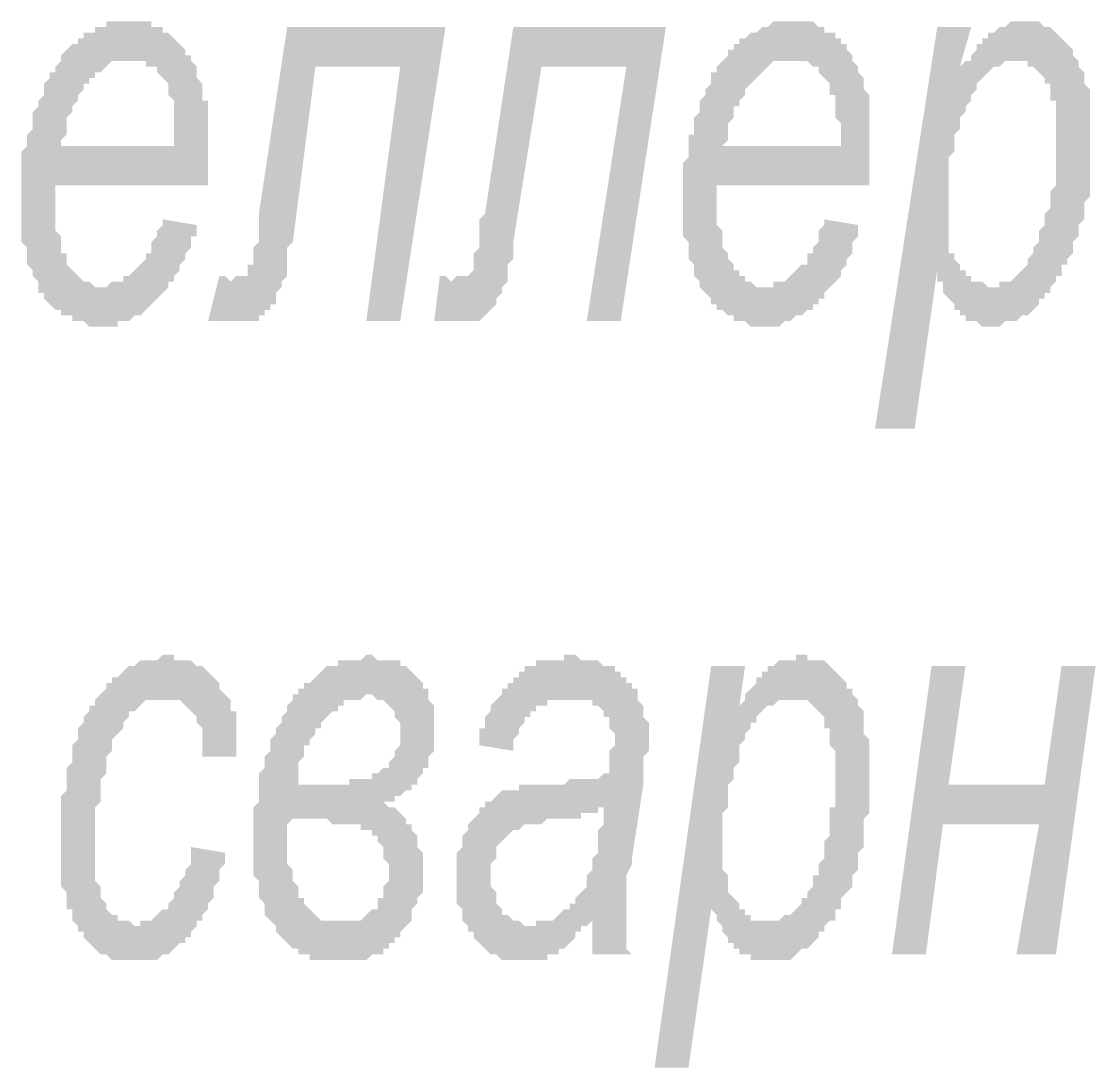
# Model space of a CAD drawing. Header units: millimetres. Extents: x 1372 to 666090, y 1285 to 31551.
# Drawn here: x 513175 to 513968, y 4045 to 4816 of the extents above; entities that cross this region are included whole.
import ezdxf

# ---------------------------------------------------------------- set-up
doc = ezdxf.new("R2010")
doc.units = ezdxf.units.MM
doc.layers.add('PDF _75-АЗ Штамп', color=7, linetype='Continuous')

msp = doc.modelspace()

# ---------------------------------------------------------------- hatches: boundary and pattern name
at = {"layer": 'PDF _75-АЗ Штамп', "transparency": 33554559}
h = msp.add_hatch(color=256, dxfattribs=at)
h.paths.add_polyline_path([(513279.41, 4670.3), (513304.44, 4666.12), (513304.44, 4661.95), (513304.44, 4657.78), (513300.27, 4657.78), (513300.27, 4653.61), (513300.27, 4649.44), (513296.1, 4645.27), (513296.1, 4641.1), (513296.1, 4641.1), (513291.93, 4636.93), (513291.93, 4632.76), (513287.76, 4628.58), (513287.76, 4624.41), (513283.58, 4624.41), (513283.58, 4620.24), (513279.41, 4616.07), (513279.41, 4616.07), (513275.24, 4611.9), (513275.24, 4611.9), (513271.07, 4607.73), (513271.07, 4607.73), (513266.9, 4603.56), (513266.9, 4603.56), (513262.73, 4599.39), (513258.56, 4599.39), (513258.56, 4599.39), (513254.39, 4595.21), (513254.39, 4595.21), (513250.21, 4595.21), (513246.04, 4595.21), (513246.04, 4591.04), (513241.87, 4591.04), (513237.7, 4591.04), (513233.53, 4591.04), (513233.53, 4591.04), (513229.36, 4591.04), (513229.36, 4591.04), (513225.19, 4591.04), (513221.02, 4595.21), (513216.85, 4595.21), (513216.85, 4595.21), (513212.67, 4595.21), (513212.67, 4599.39), (513208.5, 4599.39), (513204.33, 4599.39), (513204.33, 4603.56), (513204.33, 4603.56), (513200.16, 4603.56), (513195.99, 4607.73), (513195.99, 4607.73), (513191.82, 4611.9), (513191.82, 4616.07), (513187.65, 4616.07), (513187.65, 4620.24), (513187.65, 4624.41), (513183.48, 4628.58), (513183.48, 4632.76), (513179.3, 4636.93), (513179.3, 4636.93), (513179.3, 4636.93), (513179.3, 4641.1), (513179.3, 4645.27), (513179.3, 4649.44), (513175.13, 4653.61), (513175.13, 4657.78), (513175.13, 4661.95), (513175.13, 4666.12), (513175.13, 4670.3), (513175.13, 4674.47), (513175.13, 4678.64), (513175.13, 4682.81), (513175.13, 4682.81), (513175.13, 4686.98), (513175.13, 4691.15), (513175.13, 4695.32), (513175.13, 4699.49), (513175.13, 4703.67), (513175.13, 4707.84), (513175.13, 4712.01), (513175.13, 4716.18), (513175.13, 4720.35), (513179.3, 4724.52), (513179.3, 4728.69), (513179.3, 4732.86), (513179.3, 4732.86), (513183.48, 4737.03), (513183.48, 4741.21), (513183.48, 4745.38), (513183.48, 4749.55), (513183.48, 4749.55), (513187.65, 4753.72), (513187.65, 4757.89), (513191.82, 4762.06), (513191.82, 4766.23), (513191.82, 4770.4), (513195.99, 4774.58), (513195.99, 4778.75), (513200.16, 4778.75), (513200.16, 4782.92), (513204.33, 4787.09), (513204.33, 4787.09), (513204.33, 4791.26), (513208.5, 4795.43), (513208.5, 4795.43), (513212.67, 4799.6), (513216.85, 4799.6), (513216.85, 4799.6), (513216.85, 4803.77), (513221.02, 4803.77), (513221.02, 4807.94), (513225.19, 4807.94), (513229.36, 4807.94), (513229.36, 4812.12), (513233.53, 4812.12), (513237.7, 4812.12), (513237.7, 4816.29), (513241.87, 4816.29), (513246.04, 4816.29), (513246.04, 4816.29), (513250.21, 4816.29), (513254.39, 4816.29), (513254.39, 4816.29), (513258.56, 4816.29), (513258.56, 4816.29), (513262.73, 4816.29), (513266.9, 4816.29), (513271.07, 4816.29), (513271.07, 4812.12), (513275.24, 4812.12), (513279.41, 4812.12), (513279.41, 4807.94), (513283.58, 4807.94), (513283.58, 4807.94), (513287.76, 4803.77), (513287.76, 4803.77), (513291.93, 4799.6), (513291.93, 4799.6), (513296.1, 4795.43), (513296.1, 4791.26), (513300.27, 4791.26), (513300.27, 4787.09), (513304.44, 4782.92), (513304.44, 4782.92), (513304.44, 4778.75), (513304.44, 4774.58), (513308.61, 4770.4), (513308.61, 4766.23), (513308.61, 4762.06), (513308.61, 4757.89), (513312.78, 4757.89), (513312.78, 4753.72), (513312.78, 4749.55), (513312.78, 4745.38), (513312.78, 4741.21), (513312.78, 4732.86), (513312.78, 4728.69), (513312.78, 4728.69), (513312.78, 4724.52), (513312.78, 4720.35), (513312.78, 4716.18), (513312.78, 4712.01), (513312.78, 4707.84), (513312.78, 4703.67), (513312.78, 4699.49), (513312.78, 4695.32), (513200.16, 4695.32), (513200.16, 4691.15), (513200.16, 4686.98), (513200.16, 4682.81), (513200.16, 4678.64), (513200.16, 4674.47), (513200.16, 4670.3), (513200.16, 4666.12), (513200.16, 4661.95), (513204.33, 4657.78), (513204.33, 4653.61), (513204.33, 4649.44), (513204.33, 4645.27), (513208.5, 4645.27), (513208.5, 4641.1), (513208.5, 4636.93), (513208.5, 4636.93), (513212.67, 4632.76), (513212.67, 4632.76), (513216.85, 4628.58), (513216.85, 4628.58), (513221.02, 4624.41), (513225.19, 4624.41), (513225.19, 4624.41), (513229.36, 4620.24), (513233.53, 4620.24), (513233.53, 4620.24), (513237.7, 4620.24), (513237.7, 4620.24), (513241.87, 4624.41), (513246.04, 4624.41), (513246.04, 4624.41), (513250.21, 4624.41), (513250.21, 4628.58), (513254.39, 4628.58), (513258.56, 4632.76), (513258.56, 4632.76), (513262.73, 4636.93), (513262.73, 4636.93), (513266.9, 4641.1), (513266.9, 4645.27), (513271.07, 4645.27), (513271.07, 4649.44), (513271.07, 4653.61), (513275.24, 4657.78), (513275.24, 4661.95), (513279.41, 4666.12), (513279.41, 4670.3), (513279.41, 4670.3)], flags=0)
h.paths.add_polyline_path([(513204.33, 4724.52), (513287.76, 4724.52), (513287.76, 4728.69), (513287.76, 4732.86), (513287.76, 4737.03), (513287.76, 4741.21), (513287.76, 4745.38), (513287.76, 4749.55), (513287.76, 4753.72), (513287.76, 4757.89), (513283.58, 4762.06), (513283.58, 4762.06), (513283.58, 4766.23), (513283.58, 4770.4), (513279.41, 4774.58), (513279.41, 4774.58), (513279.41, 4774.58), (513275.24, 4778.75), (513275.24, 4782.92), (513271.07, 4782.92), (513266.9, 4782.92), (513266.9, 4787.09), (513262.73, 4787.09), (513258.56, 4787.09), (513258.56, 4787.09), (513254.39, 4787.09), (513250.21, 4787.09), (513250.21, 4787.09), (513246.04, 4787.09), (513241.87, 4787.09), (513241.87, 4787.09), (513237.7, 4782.92), (513237.7, 4782.92), (513233.53, 4778.75), (513229.36, 4778.75), (513229.36, 4774.58), (513225.19, 4774.58), (513225.19, 4770.4), (513221.02, 4770.4), (513221.02, 4766.23), (513221.02, 4766.23), (513216.85, 4762.06), (513216.85, 4757.89), (513212.67, 4753.72), (513212.67, 4753.72), (513212.67, 4749.55), (513208.5, 4745.38), (513208.5, 4741.21), (513208.5, 4737.03), (513208.5, 4732.86), (513204.33, 4728.69), (513204.33, 4724.52), (513204.33, 4724.52)], flags=0)
for points in [[(513371.18, 4812.12), (513487.97, 4812.12), (513454.6, 4595.21), (513429.58, 4595.21), (513454.6, 4782.92), (513392.03, 4782.92), (513375.35, 4653.61), (513371.18, 4649.44), (513371.18, 4641.1), (513371.18, 4636.93), (513371.18, 4632.76), (513371.18, 4628.58), (513367.01, 4624.41), (513367.01, 4620.24), (513367.01, 4620.24), (513362.84, 4616.07), (513362.84, 4611.9), (513362.84, 4611.9), (513362.84, 4607.73), (513358.67, 4607.73), (513358.67, 4603.56), (513354.49, 4603.56), (513354.49, 4599.39), (513350.32, 4599.39), (513350.32, 4595.21), (513346.15, 4595.21), (513341.98, 4595.21), (513341.98, 4595.21), (513337.81, 4595.21), (513337.81, 4595.21), (513333.64, 4595.21), (513333.64, 4595.21), (513329.47, 4595.21), (513325.3, 4595.21), (513325.3, 4595.21), (513321.12, 4595.21), (513316.95, 4595.21), (513312.78, 4595.21), (513321.12, 4628.58), (513321.12, 4628.58), (513325.3, 4628.58), (513329.47, 4624.41), (513329.47, 4624.41), (513333.64, 4628.58), (513337.81, 4628.58), (513337.81, 4628.58), (513341.98, 4628.58), (513341.98, 4632.76), (513341.98, 4632.76), (513341.98, 4636.93), (513346.15, 4636.93), (513346.15, 4641.1), (513346.15, 4641.1), (513346.15, 4645.27), (513346.15, 4649.44), (513350.32, 4653.61), (513350.32, 4657.78), (513350.32, 4666.12), (513350.32, 4670.3), (513350.32, 4674.47)], [(513538.03, 4812.12), (513650.65, 4812.12), (513617.28, 4595.21), (513592.25, 4595.21), (513621.45, 4782.92), (513558.88, 4782.92), (513538.03, 4653.61), (513538.03, 4649.44), (513538.03, 4641.1), (513533.86, 4636.93), (513533.86, 4632.76), (513533.86, 4628.58), (513533.86, 4624.41), (513529.68, 4620.24), (513529.68, 4620.24), (513529.68, 4616.07), (513525.51, 4611.9), (513525.51, 4611.9), (513525.51, 4607.73), (513525.51, 4607.73), (513521.34, 4603.56), (513521.34, 4603.56), (513517.17, 4599.39), (513517.17, 4599.39), (513513, 4595.21), (513508.83, 4595.21), (513508.83, 4595.21), (513504.66, 4595.21), (513500.49, 4595.21), (513500.49, 4595.21), (513500.49, 4595.21), (513496.31, 4595.21), (513492.14, 4595.21), (513492.14, 4595.21), (513487.97, 4595.21), (513483.8, 4595.21), (513479.63, 4595.21), (513479.63, 4595.21), (513483.8, 4628.58), (513487.97, 4628.58), (513487.97, 4628.58), (513492.14, 4624.41), (513492.14, 4624.41), (513496.31, 4628.58), (513500.49, 4628.58), (513504.66, 4628.58), (513504.66, 4628.58), (513508.83, 4632.76), (513508.83, 4632.76), (513508.83, 4636.93), (513508.83, 4636.93), (513508.83, 4641.1), (513508.83, 4641.1), (513508.83, 4645.27), (513513, 4649.44), (513513, 4653.61), (513513, 4657.78), (513513, 4666.12), (513513, 4670.3), (513517.17, 4674.47)], [(513300.27, 4207.3), (513325.3, 4203.12), (513325.3, 4198.95), (513325.3, 4194.78), (513321.12, 4190.61), (513321.12, 4186.44), (513321.12, 4182.27), (513316.95, 4178.1), (513316.95, 4173.93), (513316.95, 4169.75), (513312.78, 4165.58), (513312.78, 4161.41), (513312.78, 4161.41), (513308.61, 4157.24), (513308.61, 4153.07), (513304.44, 4153.07), (513304.44, 4148.9), (513300.27, 4144.73), (513300.27, 4144.73), (513300.27, 4140.56), (513296.1, 4140.56), (513296.1, 4136.39), (513291.93, 4136.39), (513287.76, 4132.21), (513287.76, 4132.21), (513283.58, 4128.04), (513283.58, 4128.04), (513279.41, 4128.04), (513275.24, 4123.87), (513275.24, 4123.87), (513271.07, 4123.87), (513266.9, 4123.87), (513266.9, 4123.87), (513262.73, 4123.87), (513258.56, 4123.87), (513258.56, 4123.87), (513254.39, 4123.87), (513250.21, 4123.87), (513250.21, 4123.87), (513246.04, 4123.87), (513241.87, 4123.87), (513241.87, 4123.87), (513237.7, 4128.04), (513233.53, 4128.04), (513233.53, 4128.04), (513229.36, 4132.21), (513229.36, 4132.21), (513225.19, 4136.39), (513225.19, 4136.39), (513221.02, 4140.56), (513221.02, 4144.73), (513216.85, 4144.73), (513216.85, 4148.9), (513216.85, 4148.9), (513212.67, 4153.07), (513212.67, 4157.24), (513212.67, 4161.41), (513208.5, 4161.41), (513208.5, 4165.58), (513208.5, 4169.75), (513208.5, 4173.93), (513204.33, 4178.1), (513204.33, 4182.27), (513204.33, 4186.44), (513204.33, 4190.61), (513204.33, 4194.78), (513204.33, 4198.95), (513204.33, 4203.12), (513204.33, 4207.3), (513204.33, 4207.3), (513204.33, 4211.47), (513204.33, 4215.64), (513204.33, 4219.81), (513204.33, 4223.98), (513204.33, 4228.15), (513204.33, 4232.32), (513204.33, 4236.49), (513204.33, 4240.66), (513204.33, 4244.84), (513208.5, 4249.01), (513208.5, 4253.18), (513208.5, 4257.35), (513208.5, 4261.52), (513208.5, 4265.69), (513212.67, 4269.86), (513212.67, 4274.03), (513212.67, 4278.21), (513212.67, 4278.21), (513212.67, 4282.38), (513216.85, 4286.55), (513216.85, 4290.72), (513216.85, 4294.89), (513221.02, 4299.06), (513221.02, 4299.06), (513221.02, 4303.23), (513225.19, 4307.4), (513225.19, 4311.57), (513229.36, 4311.57), (513229.36, 4315.75), (513233.53, 4319.92), (513233.53, 4319.92), (513237.7, 4324.09), (513237.7, 4328.26), (513241.87, 4328.26), (513241.87, 4328.26), (513241.87, 4332.43), (513246.04, 4332.43), (513250.21, 4336.6), (513250.21, 4336.6), (513254.39, 4340.77), (513254.39, 4340.77), (513258.56, 4340.77), (513262.73, 4344.94), (513262.73, 4344.94), (513266.9, 4344.94), (513271.07, 4344.94), (513271.07, 4344.94), (513275.24, 4344.94), (513279.41, 4349.12), (513279.41, 4349.12), (513283.58, 4349.12), (513287.76, 4349.12), (513287.76, 4344.94), (513291.93, 4344.94), (513296.1, 4344.94), (513296.1, 4344.94), (513300.27, 4344.94), (513304.44, 4340.77), (513304.44, 4340.77), (513308.61, 4340.77), (513312.78, 4336.6), (513312.78, 4336.6), (513316.95, 4332.43), (513316.95, 4332.43), (513321.12, 4328.26), (513321.12, 4328.26), (513321.12, 4324.09), (513325.3, 4319.92), (513325.3, 4319.92), (513329.47, 4315.75), (513329.47, 4311.57), (513329.47, 4307.4), (513333.64, 4307.4), (513333.64, 4303.23), (513333.64, 4299.06), (513333.64, 4294.89), (513333.64, 4290.72), (513333.64, 4286.55), (513333.64, 4282.38), (513333.64, 4278.21), (513333.64, 4274.03), (513308.61, 4274.03), (513308.61, 4278.21), (513308.61, 4282.38), (513308.61, 4286.55), (513308.61, 4290.72), (513308.61, 4294.89), (513304.44, 4299.06), (513304.44, 4299.06), (513304.44, 4303.23), (513300.27, 4307.4), (513300.27, 4307.4), (513296.1, 4311.57), (513296.1, 4311.57), (513291.93, 4315.75), (513291.93, 4315.75), (513287.76, 4315.75), (513283.58, 4315.75), (513279.41, 4315.75), (513279.41, 4315.75), (513275.24, 4315.75), (513275.24, 4315.75), (513271.07, 4315.75), (513266.9, 4315.75), (513266.9, 4315.75), (513262.73, 4311.57), (513262.73, 4311.57), (513258.56, 4307.4), (513254.39, 4307.4), (513254.39, 4303.23), (513254.39, 4303.23), (513250.21, 4299.06), (513250.21, 4299.06), (513250.21, 4294.89), (513246.04, 4290.72), (513246.04, 4290.72), (513241.87, 4286.55), (513241.87, 4282.38), (513241.87, 4278.21), (513237.7, 4274.03), (513237.7, 4269.86), (513237.7, 4265.69), (513237.7, 4261.52), (513237.7, 4261.52), (513233.53, 4257.35), (513233.53, 4253.18), (513233.53, 4249.01), (513233.53, 4244.84), (513233.53, 4240.66), (513229.36, 4236.49), (513229.36, 4232.32), (513229.36, 4228.15), (513229.36, 4223.98), (513229.36, 4219.81), (513229.36, 4215.64), (513229.36, 4211.47), (513229.36, 4207.3), (513229.36, 4207.3), (513229.36, 4198.95), (513229.36, 4194.78), (513229.36, 4190.61), (513229.36, 4186.44), (513229.36, 4182.27), (513233.53, 4178.1), (513233.53, 4173.93), (513233.53, 4173.93), (513233.53, 4169.75), (513237.7, 4165.58), (513237.7, 4165.58), (513237.7, 4161.41), (513241.87, 4157.24), (513246.04, 4157.24), (513246.04, 4153.07), (513250.21, 4153.07), (513250.21, 4153.07), (513254.39, 4153.07), (513258.56, 4148.9), (513258.56, 4148.9), (513262.73, 4148.9), (513262.73, 4153.07), (513266.9, 4153.07), (513271.07, 4153.07), (513271.07, 4153.07), (513275.24, 4157.24), (513275.24, 4157.24), (513279.41, 4161.41), (513283.58, 4161.41), (513283.58, 4165.58), (513283.58, 4165.58), (513287.76, 4169.75), (513287.76, 4173.93), (513287.76, 4173.93), (513291.93, 4178.1), (513291.93, 4182.27), (513296.1, 4186.44), (513296.1, 4190.61), (513296.1, 4190.61), (513300.27, 4194.78), (513300.27, 4198.95), (513300.27, 4207.3), (513300.27, 4207.3)], [(513846.69, 4340.77), (513871.72, 4340.77), (513859.21, 4253.18), (513930.12, 4253.18), (513942.63, 4340.77), (513967.66, 4340.77), (513938.46, 4128.04), (513909.26, 4128.04), (513925.95, 4223.98), (513855.04, 4223.98), (513842.52, 4128.04), (513817.5, 4128.04)]]:
    msp.add_hatch(color=256, dxfattribs=at).paths.add_polyline_path(points)
h = msp.add_hatch(color=256, dxfattribs=at)
h.paths.add_polyline_path([(513767.44, 4670.3), (513792.47, 4666.12), (513792.47, 4661.95), (513792.47, 4657.78), (513792.47, 4657.78), (513788.3, 4653.61), (513788.3, 4649.44), (513788.3, 4645.27), (513784.13, 4641.1), (513784.13, 4641.1), (513784.13, 4636.93), (513779.95, 4632.76), (513779.95, 4628.58), (513775.78, 4624.41), (513775.78, 4624.41), (513771.61, 4620.24), (513767.44, 4616.07), (513767.44, 4616.07), (513767.44, 4611.9), (513763.27, 4611.9), (513763.27, 4607.73), (513759.1, 4607.73), (513759.1, 4603.56), (513754.93, 4603.56), (513750.76, 4599.39), (513750.76, 4599.39), (513746.59, 4599.39), (513742.41, 4595.21), (513742.41, 4595.21), (513738.24, 4595.21), (513738.24, 4595.21), (513734.07, 4591.04), (513729.9, 4591.04), (513725.73, 4591.04), (513725.73, 4591.04), (513721.56, 4591.04), (513721.56, 4591.04), (513717.39, 4591.04), (513713.22, 4591.04), (513709.04, 4595.21), (513709.04, 4595.21), (513704.87, 4595.21), (513700.7, 4595.21), (513700.7, 4599.39), (513696.53, 4599.39), (513696.53, 4599.39), (513692.36, 4603.56), (513692.36, 4603.56), (513688.19, 4603.56), (513688.19, 4607.73), (513684.02, 4607.73), (513684.02, 4611.9), (513679.85, 4616.07), (513679.85, 4616.07), (513675.68, 4620.24), (513675.68, 4624.41), (513671.5, 4628.58), (513671.5, 4632.76), (513671.5, 4636.93), (513671.5, 4636.93), (513671.5, 4636.93), (513667.33, 4641.1), (513667.33, 4645.27), (513667.33, 4649.44), (513667.33, 4653.61), (513663.16, 4657.78), (513663.16, 4661.95), (513663.16, 4666.12), (513663.16, 4670.3), (513663.16, 4674.47), (513663.16, 4678.64), (513663.16, 4682.81), (513663.16, 4682.81), (513663.16, 4686.98), (513663.16, 4691.15), (513663.16, 4695.32), (513663.16, 4699.49), (513663.16, 4703.67), (513663.16, 4707.84), (513663.16, 4712.01), (513667.33, 4716.18), (513667.33, 4720.35), (513667.33, 4724.52), (513667.33, 4728.69), (513667.33, 4732.86), (513671.5, 4732.86), (513671.5, 4737.03), (513671.5, 4741.21), (513671.5, 4745.38), (513675.68, 4749.55), (513675.68, 4749.55), (513675.68, 4753.72), (513675.68, 4757.89), (513679.85, 4762.06), (513679.85, 4766.23), (513684.02, 4770.4), (513684.02, 4774.58), (513684.02, 4778.75), (513688.19, 4778.75), (513688.19, 4782.92), (513692.36, 4787.09), (513692.36, 4787.09), (513696.53, 4791.26), (513696.53, 4795.43), (513700.7, 4795.43), (513700.7, 4799.6), (513704.87, 4799.6), (513704.87, 4799.6), (513704.87, 4803.77), (513709.04, 4803.77), (513713.22, 4807.94), (513713.22, 4807.94), (513717.39, 4807.94), (513721.56, 4812.12), (513721.56, 4812.12), (513725.73, 4812.12), (513729.9, 4816.29), (513729.9, 4816.29), (513734.07, 4816.29), (513738.24, 4816.29), (513738.24, 4816.29), (513742.41, 4816.29), (513742.41, 4816.29), (513746.59, 4816.29), (513750.76, 4816.29), (513750.76, 4816.29), (513754.93, 4816.29), (513759.1, 4816.29), (513763.27, 4812.12), (513763.27, 4812.12), (513767.44, 4812.12), (513767.44, 4807.94), (513771.61, 4807.94), (513775.78, 4807.94), (513775.78, 4803.77), (513779.95, 4803.77), (513779.95, 4799.6), (513784.13, 4799.6), (513784.13, 4795.43), (513788.3, 4791.26), (513788.3, 4791.26), (513788.3, 4787.09), (513792.47, 4782.92), (513792.47, 4782.92), (513792.47, 4778.75), (513796.64, 4774.58), (513796.64, 4770.4), (513796.64, 4766.23), (513800.81, 4762.06), (513800.81, 4757.89), (513800.81, 4757.89), (513800.81, 4753.72), (513800.81, 4749.55), (513800.81, 4745.38), (513800.81, 4741.21), (513800.81, 4732.86), (513800.81, 4728.69), (513800.81, 4728.69), (513800.81, 4724.52), (513800.81, 4720.35), (513800.81, 4716.18), (513800.81, 4712.01), (513800.81, 4707.84), (513800.81, 4703.67), (513800.81, 4699.49), (513800.81, 4695.32), (513688.19, 4695.32), (513688.19, 4691.15), (513688.19, 4686.98), (513688.19, 4682.81), (513688.19, 4678.64), (513688.19, 4674.47), (513688.19, 4670.3), (513688.19, 4666.12), (513692.36, 4661.95), (513692.36, 4657.78), (513692.36, 4653.61), (513692.36, 4649.44), (513696.53, 4645.27), (513696.53, 4645.27), (513696.53, 4641.1), (513700.7, 4636.93), (513700.7, 4636.93), (513700.7, 4632.76), (513704.87, 4632.76), (513704.87, 4628.58), (513709.04, 4628.58), (513709.04, 4624.41), (513713.22, 4624.41), (513713.22, 4624.41), (513717.39, 4620.24), (513721.56, 4620.24), (513721.56, 4620.24), (513725.73, 4620.24), (513729.9, 4620.24), (513729.9, 4624.41), (513734.07, 4624.41), (513734.07, 4624.41), (513738.24, 4624.41), (513742.41, 4628.58), (513742.41, 4628.58), (513746.59, 4632.76), (513746.59, 4632.76), (513750.76, 4636.93), (513754.93, 4636.93), (513754.93, 4641.1), (513754.93, 4645.27), (513759.1, 4645.27), (513759.1, 4649.44), (513763.27, 4653.61), (513763.27, 4657.78), (513763.27, 4661.95), (513767.44, 4666.12), (513767.44, 4670.3), (513767.44, 4670.3)], flags=0)
h.paths.add_polyline_path([(513692.36, 4724.52), (513779.95, 4724.52), (513779.95, 4728.69), (513779.95, 4732.86), (513779.95, 4737.03), (513779.95, 4741.21), (513775.78, 4745.38), (513775.78, 4749.55), (513775.78, 4753.72), (513775.78, 4757.89), (513775.78, 4762.06), (513771.61, 4762.06), (513771.61, 4766.23), (513771.61, 4770.4), (513767.44, 4774.58), (513767.44, 4774.58), (513767.44, 4774.58), (513763.27, 4778.75), (513763.27, 4782.92), (513759.1, 4782.92), (513759.1, 4782.92), (513754.93, 4787.09), (513750.76, 4787.09), (513750.76, 4787.09), (513746.59, 4787.09), (513742.41, 4787.09), (513742.41, 4787.09), (513738.24, 4787.09), (513734.07, 4787.09), (513734.07, 4787.09), (513729.9, 4787.09), (513725.73, 4782.92), (513725.73, 4782.92), (513721.56, 4778.75), (513721.56, 4778.75), (513717.39, 4774.58), (513717.39, 4774.58), (513713.22, 4770.4), (513713.22, 4770.4), (513709.04, 4766.23), (513709.04, 4766.23), (513709.04, 4762.06), (513704.87, 4757.89), (513704.87, 4753.72), (513700.7, 4753.72), (513700.7, 4749.55), (513700.7, 4745.38), (513696.53, 4741.21), (513696.53, 4737.03), (513696.53, 4732.86), (513696.53, 4728.69), (513692.36, 4724.52), (513692.36, 4724.52)], flags=0)
h = msp.add_hatch(color=256, dxfattribs=at)
h.paths.add_polyline_path([(513804.98, 4515.96), (513850.86, 4812.12), (513875.89, 4812.12), (513867.55, 4782.92), (513871.72, 4787.09), (513875.89, 4787.09), (513875.89, 4791.26), (513880.06, 4795.43), (513880.06, 4799.6), (513884.23, 4799.6), (513884.23, 4803.77), (513888.41, 4803.77), (513888.41, 4807.94), (513892.58, 4807.94), (513892.58, 4807.94), (513896.75, 4812.12), (513896.75, 4812.12), (513900.92, 4812.12), (513905.09, 4816.29), (513905.09, 4816.29), (513909.26, 4816.29), (513913.43, 4816.29), (513913.43, 4816.29), (513917.6, 4816.29), (513921.77, 4816.29), (513925.95, 4816.29), (513925.95, 4816.29), (513930.12, 4812.12), (513930.12, 4812.12), (513934.29, 4812.12), (513938.46, 4807.94), (513938.46, 4807.94), (513942.63, 4803.77), (513942.63, 4803.77), (513946.8, 4799.6), (513946.8, 4799.6), (513950.97, 4795.43), (513950.97, 4795.43), (513950.97, 4791.26), (513955.14, 4787.09), (513955.14, 4787.09), (513955.14, 4782.92), (513959.32, 4778.75), (513959.32, 4774.58), (513959.32, 4774.58), (513959.32, 4770.4), (513963.49, 4766.23), (513963.49, 4762.06), (513963.49, 4757.89), (513963.49, 4753.72), (513963.49, 4749.55), (513963.49, 4745.38), (513963.49, 4741.21), (513963.49, 4737.03), (513963.49, 4728.69), (513963.49, 4728.69), (513963.49, 4724.52), (513963.49, 4720.35), (513963.49, 4716.18), (513963.49, 4712.01), (513963.49, 4707.84), (513963.49, 4703.67), (513963.49, 4699.49), (513963.49, 4695.32), (513963.49, 4691.15), (513963.49, 4686.98), (513959.32, 4682.81), (513959.32, 4682.81), (513959.32, 4678.64), (513959.32, 4674.47), (513959.32, 4670.3), (513959.32, 4670.3), (513955.14, 4666.12), (513955.14, 4661.95), (513955.14, 4657.78), (513950.97, 4653.61), (513950.97, 4649.44), (513950.97, 4645.27), (513946.8, 4641.1), (513946.8, 4636.93), (513942.63, 4636.93), (513942.63, 4632.76), (513942.63, 4628.58), (513938.46, 4628.58), (513938.46, 4624.41), (513934.29, 4620.24), (513934.29, 4616.07), (513930.12, 4616.07), (513930.12, 4611.9), (513925.95, 4611.9), (513925.95, 4607.73), (513921.77, 4603.56), (513921.77, 4603.56), (513917.6, 4599.39), (513913.43, 4599.39), (513913.43, 4599.39), (513913.43, 4599.39), (513909.26, 4595.21), (513905.09, 4595.21), (513905.09, 4595.21), (513900.92, 4595.21), (513896.75, 4591.04), (513896.75, 4591.04), (513892.58, 4591.04), (513892.58, 4591.04), (513888.41, 4591.04), (513884.23, 4591.04), (513884.23, 4591.04), (513880.06, 4595.21), (513880.06, 4595.21), (513875.89, 4595.21), (513871.72, 4595.21), (513871.72, 4599.39), (513867.55, 4599.39), (513867.55, 4603.56), (513863.38, 4603.56), (513863.38, 4607.73), (513859.21, 4611.9), (513859.21, 4611.9), (513855.04, 4616.07), (513855.04, 4620.24), (513855.04, 4624.41), (513850.86, 4624.41), (513850.86, 4628.58), (513850.86, 4632.76), (513834.18, 4515.96)], flags=0)
h.paths.add_polyline_path([(513859.21, 4682.81), (513859.21, 4678.64), (513859.21, 4674.47), (513859.21, 4670.3), (513859.21, 4666.12), (513859.21, 4661.95), (513859.21, 4657.78), (513859.21, 4653.61), (513859.21, 4653.61), (513859.21, 4649.44), (513859.21, 4645.27), (513863.38, 4645.27), (513863.38, 4641.1), (513867.55, 4636.93), (513867.55, 4632.76), (513871.72, 4632.76), (513871.72, 4628.58), (513875.89, 4628.58), (513875.89, 4624.41), (513880.06, 4624.41), (513880.06, 4624.41), (513884.23, 4624.41), (513888.41, 4620.24), (513888.41, 4620.24), (513892.58, 4620.24), (513896.75, 4620.24), (513896.75, 4624.41), (513900.92, 4624.41), (513900.92, 4624.41), (513905.09, 4624.41), (513909.26, 4628.58), (513909.26, 4628.58), (513913.43, 4632.76), (513913.43, 4632.76), (513917.6, 4636.93), (513917.6, 4641.1), (513921.77, 4645.27), (513921.77, 4645.27), (513921.77, 4649.44), (513925.95, 4653.61), (513925.95, 4657.78), (513925.95, 4661.95), (513930.12, 4666.12), (513930.12, 4670.3), (513930.12, 4674.47), (513934.29, 4678.64), (513934.29, 4678.64), (513934.29, 4682.81), (513934.29, 4686.98), (513934.29, 4691.15), (513938.46, 4695.32), (513938.46, 4699.49), (513938.46, 4703.67), (513938.46, 4707.84), (513938.46, 4712.01), (513938.46, 4716.18), (513938.46, 4720.35), (513938.46, 4724.52), (513938.46, 4728.69), (513938.46, 4728.69), (513938.46, 4732.86), (513938.46, 4741.21), (513938.46, 4745.38), (513938.46, 4749.55), (513938.46, 4753.72), (513938.46, 4757.89), (513934.29, 4757.89), (513934.29, 4762.06), (513934.29, 4766.23), (513934.29, 4770.4), (513930.12, 4770.4), (513930.12, 4770.4), (513930.12, 4774.58), (513925.95, 4778.75), (513925.95, 4778.75), (513921.77, 4782.92), (513917.6, 4782.92), (513917.6, 4787.09), (513913.43, 4787.09), (513909.26, 4787.09), (513909.26, 4787.09), (513909.26, 4787.09), (513905.09, 4787.09), (513900.92, 4787.09), (513900.92, 4787.09), (513896.75, 4782.92), (513892.58, 4782.92), (513892.58, 4782.92), (513888.41, 4778.75), (513888.41, 4778.75), (513884.23, 4774.58), (513884.23, 4774.58), (513880.06, 4770.4), (513880.06, 4766.23), (513875.89, 4762.06), (513875.89, 4762.06), (513875.89, 4757.89), (513871.72, 4753.72), (513871.72, 4749.55), (513871.72, 4749.55), (513867.55, 4745.38), (513867.55, 4741.21), (513867.55, 4737.03), (513863.38, 4732.86), (513863.38, 4728.69), (513863.38, 4724.52), (513863.38, 4720.35), (513859.21, 4716.18), (513859.21, 4712.01), (513859.21, 4707.84), (513859.21, 4703.67), (513859.21, 4699.49), (513859.21, 4695.32), (513859.21, 4691.15), (513859.21, 4686.98), (513859.21, 4686.98), (513859.21, 4682.81)], flags=0)
h = msp.add_hatch(color=256, dxfattribs=at)
h.paths.add_polyline_path([(513442.09, 4240.66), (513446.26, 4236.49), (513446.26, 4236.49), (513450.43, 4236.49), (513454.6, 4232.32), (513454.6, 4232.32), (513458.77, 4228.15), (513458.77, 4223.98), (513462.95, 4223.98), (513462.95, 4219.81), (513467.12, 4215.64), (513467.12, 4215.64), (513467.12, 4211.47), (513467.12, 4207.3), (513471.29, 4203.12), (513471.29, 4198.95), (513471.29, 4194.78), (513471.29, 4190.61), (513471.29, 4190.61), (513471.29, 4186.44), (513471.29, 4182.27), (513471.29, 4178.1), (513471.29, 4173.93), (513467.12, 4169.75), (513467.12, 4169.75), (513467.12, 4165.58), (513462.95, 4161.41), (513462.95, 4157.24), (513462.95, 4153.07), (513458.77, 4148.9), (513458.77, 4148.9), (513454.6, 4144.73), (513454.6, 4144.73), (513454.6, 4140.56), (513450.43, 4140.56), (513450.43, 4136.39), (513446.26, 4136.39), (513446.26, 4132.21), (513442.09, 4132.21), (513442.09, 4128.04), (513437.92, 4128.04), (513433.75, 4128.04), (513433.75, 4128.04), (513429.58, 4123.87), (513425.4, 4123.87), (513425.4, 4123.87), (513421.23, 4123.87), (513417.06, 4123.87), (513412.89, 4123.87), (513412.89, 4123.87), (513408.72, 4123.87), (513408.72, 4123.87), (513404.55, 4123.87), (513400.38, 4123.87), (513396.21, 4123.87), (513396.21, 4123.87), (513392.03, 4123.87), (513387.86, 4123.87), (513387.86, 4128.04), (513383.69, 4128.04), (513379.52, 4128.04), (513379.52, 4132.21), (513375.35, 4132.21), (513375.35, 4132.21), (513371.18, 4136.39), (513371.18, 4136.39), (513367.01, 4140.56), (513367.01, 4140.56), (513362.84, 4144.73), (513362.84, 4148.9), (513358.67, 4153.07), (513358.67, 4153.07), (513354.49, 4157.24), (513354.49, 4161.41), (513354.49, 4165.58), (513354.49, 4165.58), (513350.32, 4169.75), (513350.32, 4173.93), (513350.32, 4178.1), (513350.32, 4182.27), (513346.15, 4186.44), (513346.15, 4190.61), (513346.15, 4194.78), (513346.15, 4198.95), (513346.15, 4203.12), (513346.15, 4207.3), (513346.15, 4207.3), (513346.15, 4211.47), (513346.15, 4215.64), (513346.15, 4219.81), (513346.15, 4223.98), (513346.15, 4228.15), (513346.15, 4232.32), (513346.15, 4236.49), (513350.32, 4240.66), (513350.32, 4244.84), (513350.32, 4249.01), (513350.32, 4253.18), (513350.32, 4257.35), (513350.32, 4261.52), (513354.49, 4265.69), (513354.49, 4269.86), (513354.49, 4274.03), (513354.49, 4274.03), (513358.67, 4278.21), (513358.67, 4282.38), (513358.67, 4286.55), (513362.84, 4290.72), (513362.84, 4294.89), (513362.84, 4294.89), (513367.01, 4299.06), (513367.01, 4303.23), (513371.18, 4307.4), (513371.18, 4307.4), (513371.18, 4311.57), (513371.18, 4311.57), (513375.35, 4315.75), (513375.35, 4319.92), (513379.52, 4319.92), (513379.52, 4324.09), (513383.69, 4324.09), (513383.69, 4328.26), (513387.86, 4328.26), (513392.03, 4332.43), (513392.03, 4332.43), (513396.21, 4336.6), (513396.21, 4336.6), (513400.38, 4340.77), (513404.55, 4340.77), (513404.55, 4340.77), (513408.72, 4340.77), (513408.72, 4344.94), (513412.89, 4344.94), (513417.06, 4344.94), (513417.06, 4344.94), (513421.23, 4344.94), (513425.4, 4344.94), (513429.58, 4349.12), (513429.58, 4349.12), (513433.75, 4349.12), (513433.75, 4349.12), (513437.92, 4344.94), (513442.09, 4344.94), (513446.26, 4344.94), (513446.26, 4344.94), (513450.43, 4344.94), (513454.6, 4344.94), (513454.6, 4340.77), (513458.77, 4340.77), (513458.77, 4340.77), (513462.95, 4336.6), (513462.95, 4336.6), (513467.12, 4332.43), (513467.12, 4332.43), (513471.29, 4328.26), (513471.29, 4324.09), (513475.46, 4324.09), (513475.46, 4319.92), (513475.46, 4315.75), (513479.63, 4311.57), (513479.63, 4307.4), (513479.63, 4303.23), (513479.63, 4299.06), (513479.63, 4294.89), (513479.63, 4294.89), (513479.63, 4290.72), (513479.63, 4286.55), (513479.63, 4282.38), (513479.63, 4278.21), (513475.46, 4274.03), (513475.46, 4269.86), (513475.46, 4265.69), (513471.29, 4265.69), (513471.29, 4261.52), (513471.29, 4261.52), (513467.12, 4257.35), (513467.12, 4253.18), (513462.95, 4253.18), (513462.95, 4249.01), (513458.77, 4249.01), (513458.77, 4249.01), (513454.6, 4244.84), (513450.43, 4244.84), (513450.43, 4240.66), (513446.26, 4240.66), (513442.09, 4240.66), (513442.09, 4240.66)], flags=0)
h.paths.add_polyline_path([(513379.52, 4253.18), (513379.52, 4253.18), (513383.69, 4253.18), (513387.86, 4253.18), (513387.86, 4253.18), (513392.03, 4253.18), (513396.21, 4253.18), (513396.21, 4253.18), (513400.38, 4253.18), (513404.55, 4253.18), (513404.55, 4253.18), (513408.72, 4253.18), (513412.89, 4253.18), (513417.06, 4253.18), (513417.06, 4257.35), (513421.23, 4257.35), (513425.4, 4257.35), (513425.4, 4257.35), (513429.58, 4257.35), (513433.75, 4257.35), (513433.75, 4261.52), (513437.92, 4261.52), (513437.92, 4261.52), (513437.92, 4261.52), (513442.09, 4265.69), (513446.26, 4265.69), (513446.26, 4269.86), (513450.43, 4274.03), (513450.43, 4274.03), (513450.43, 4278.21), (513454.6, 4282.38), (513454.6, 4286.55), (513454.6, 4290.72), (513454.6, 4290.72), (513454.6, 4294.89), (513454.6, 4299.06), (513450.43, 4303.23), (513450.43, 4307.4), (513450.43, 4307.4), (513446.26, 4311.57), (513446.26, 4311.57), (513442.09, 4315.75), (513442.09, 4315.75), (513437.92, 4315.75), (513433.75, 4319.92), (513433.75, 4319.92), (513429.58, 4319.92), (513429.58, 4319.92), (513425.4, 4315.75), (513421.23, 4315.75), (513421.23, 4315.75), (513417.06, 4315.75), (513412.89, 4315.75), (513412.89, 4311.57), (513408.72, 4311.57), (513408.72, 4307.4), (513404.55, 4307.4), (513400.38, 4303.23), (513400.38, 4303.23), (513400.38, 4303.23), (513396.21, 4299.06), (513396.21, 4294.89), (513392.03, 4294.89), (513392.03, 4290.72), (513387.86, 4286.55), (513387.86, 4282.38), (513383.69, 4282.38), (513383.69, 4278.21), (513383.69, 4274.03), (513379.52, 4269.86), (513379.52, 4265.69), (513379.52, 4261.52), (513379.52, 4257.35), (513379.52, 4253.18)], flags=0)
h.paths.add_polyline_path([(513375.35, 4228.15), (513371.18, 4223.98), (513371.18, 4219.81), (513371.18, 4215.64), (513371.18, 4211.47), (513371.18, 4207.3), (513371.18, 4203.12), (513371.18, 4198.95), (513371.18, 4194.78), (513375.35, 4190.61), (513375.35, 4186.44), (513375.35, 4186.44), (513375.35, 4182.27), (513379.52, 4178.1), (513379.52, 4173.93), (513379.52, 4169.75), (513383.69, 4169.75), (513383.69, 4165.58), (513383.69, 4165.58), (513387.86, 4161.41), (513387.86, 4161.41), (513392.03, 4157.24), (513392.03, 4157.24), (513396.21, 4153.07), (513400.38, 4153.07), (513400.38, 4153.07), (513404.55, 4153.07), (513408.72, 4153.07), (513408.72, 4153.07), (513412.89, 4153.07), (513417.06, 4153.07), (513417.06, 4153.07), (513421.23, 4153.07), (513425.4, 4153.07), (513425.4, 4153.07), (513429.58, 4157.24), (513429.58, 4157.24), (513433.75, 4161.41), (513433.75, 4161.41), (513437.92, 4161.41), (513437.92, 4165.58), (513437.92, 4169.75), (513442.09, 4169.75), (513442.09, 4173.93), (513442.09, 4178.1), (513446.26, 4182.27), (513446.26, 4186.44), (513446.26, 4190.61), (513446.26, 4194.78), (513442.09, 4198.95), (513442.09, 4203.12), (513442.09, 4207.3), (513442.09, 4207.3), (513437.92, 4211.47), (513437.92, 4215.64), (513433.75, 4215.64), (513433.75, 4219.81), (513433.75, 4219.81), (513429.58, 4219.81), (513429.58, 4219.81), (513425.4, 4219.81), (513425.4, 4223.98), (513421.23, 4223.98), (513421.23, 4223.98), (513417.06, 4223.98), (513412.89, 4223.98), (513412.89, 4223.98), (513408.72, 4223.98), (513404.55, 4223.98), (513400.38, 4228.15), (513396.21, 4228.15), (513396.21, 4228.15), (513392.03, 4228.15), (513387.86, 4228.15), (513383.69, 4228.15), (513383.69, 4228.15), (513379.52, 4228.15), (513375.35, 4228.15), (513375.35, 4228.15)], flags=0)
h = msp.add_hatch(color=256, dxfattribs=at)
h.paths.add_polyline_path([(513596.42, 4153.07), (513592.25, 4148.9), (513588.08, 4148.9), (513588.08, 4144.73), (513583.91, 4144.73), (513583.91, 4140.56), (513579.74, 4136.39), (513579.74, 4136.39), (513575.57, 4132.21), (513571.4, 4132.21), (513571.4, 4132.21), (513571.4, 4128.04), (513567.22, 4128.04), (513563.05, 4128.04), (513563.05, 4123.87), (513558.88, 4123.87), (513554.71, 4123.87), (513554.71, 4123.87), (513550.54, 4123.87), (513546.37, 4123.87), (513542.2, 4123.87), (513542.2, 4123.87), (513538.03, 4123.87), (513538.03, 4123.87), (513533.86, 4123.87), (513529.68, 4123.87), (513529.68, 4123.87), (513525.51, 4128.04), (513521.34, 4128.04), (513521.34, 4128.04), (513517.17, 4132.21), (513517.17, 4132.21), (513513, 4136.39), (513513, 4136.39), (513508.83, 4140.56), (513508.83, 4144.73), (513504.66, 4144.73), (513504.66, 4148.9), (513500.49, 4153.07), (513500.49, 4157.24), (513500.49, 4157.24), (513500.49, 4161.41), (513496.31, 4165.58), (513496.31, 4169.75), (513496.31, 4173.93), (513496.31, 4178.1), (513496.31, 4182.27), (513496.31, 4186.44), (513496.31, 4190.61), (513496.31, 4194.78), (513496.31, 4198.95), (513496.31, 4203.12), (513500.49, 4207.3), (513500.49, 4207.3), (513500.49, 4211.47), (513500.49, 4215.64), (513500.49, 4215.64), (513504.66, 4219.81), (513504.66, 4223.98), (513508.83, 4228.15), (513508.83, 4228.15), (513513, 4232.32), (513513, 4236.49), (513517.17, 4236.49), (513517.17, 4240.66), (513521.34, 4240.66), (513521.34, 4240.66), (513525.51, 4244.84), (513525.51, 4244.84), (513529.68, 4249.01), (513533.86, 4249.01), (513533.86, 4249.01), (513538.03, 4249.01), (513542.2, 4249.01), (513542.2, 4253.18), (513546.37, 4253.18), (513546.37, 4253.18), (513550.54, 4253.18), (513550.54, 4253.18), (513554.71, 4253.18), (513558.88, 4253.18), (513558.88, 4253.18), (513563.05, 4253.18), (513567.22, 4253.18), (513571.4, 4253.18), (513575.57, 4253.18), (513575.57, 4253.18), (513579.74, 4257.35), (513583.91, 4257.35), (513588.08, 4257.35), (513592.25, 4257.35), (513592.25, 4257.35), (513596.42, 4257.35), (513600.59, 4257.35), (513600.59, 4257.35), (513604.77, 4261.52), (513604.77, 4261.52), (513608.94, 4261.52), (513608.94, 4261.52), (513608.94, 4265.69), (513608.94, 4269.86), (513608.94, 4274.03), (513608.94, 4278.21), (513613.11, 4282.38), (513613.11, 4286.55), (513613.11, 4286.55), (513613.11, 4290.72), (513608.94, 4294.89), (513608.94, 4299.06), (513608.94, 4303.23), (513604.77, 4303.23), (513604.77, 4307.4), (513604.77, 4307.4), (513600.59, 4311.57), (513596.42, 4311.57), (513596.42, 4315.75), (513592.25, 4315.75), (513592.25, 4315.75), (513588.08, 4315.75), (513583.91, 4315.75), (513579.74, 4315.75), (513579.74, 4315.75), (513575.57, 4315.75), (513571.4, 4315.75), (513567.22, 4315.75), (513567.22, 4315.75), (513563.05, 4315.75), (513563.05, 4311.57), (513558.88, 4311.57), (513554.71, 4311.57), (513554.71, 4307.4), (513550.54, 4307.4), (513550.54, 4303.23), (513546.37, 4303.23), (513546.37, 4299.06), (513542.2, 4294.89), (513542.2, 4294.89), (513542.2, 4290.72), (513538.03, 4286.55), (513538.03, 4282.38), (513538.03, 4278.21), (513538.03, 4278.21), (513513, 4282.38), (513513, 4286.55), (513513, 4290.72), (513513, 4294.89), (513517.17, 4294.89), (513517.17, 4299.06), (513517.17, 4303.23), (513521.34, 4307.4), (513521.34, 4311.57), (513525.51, 4315.75), (513525.51, 4315.75), (513529.68, 4319.92), (513529.68, 4324.09), (513533.86, 4324.09), (513533.86, 4328.26), (513538.03, 4328.26), (513538.03, 4328.26), (513538.03, 4332.43), (513542.2, 4332.43), (513542.2, 4336.6), (513546.37, 4336.6), (513546.37, 4340.77), (513550.54, 4340.77), (513554.71, 4340.77), (513554.71, 4344.94), (513558.88, 4344.94), (513563.05, 4344.94), (513563.05, 4344.94), (513567.22, 4344.94), (513571.4, 4344.94), (513575.57, 4344.94), (513575.57, 4349.12), (513579.74, 4349.12), (513579.74, 4349.12), (513583.91, 4349.12), (513588.08, 4344.94), (513588.08, 4344.94), (513592.25, 4344.94), (513596.42, 4344.94), (513600.59, 4344.94), (513600.59, 4344.94), (513604.77, 4340.77), (513608.94, 4340.77), (513608.94, 4340.77), (513613.11, 4340.77), (513613.11, 4336.6), (513617.28, 4336.6), (513617.28, 4332.43), (513621.45, 4332.43), (513621.45, 4328.26), (513625.62, 4328.26), (513625.62, 4324.09), (513629.79, 4324.09), (513629.79, 4319.92), (513629.79, 4315.75), (513633.96, 4311.57), (513633.96, 4307.4), (513633.96, 4307.4), (513633.96, 4303.23), (513638.13, 4299.06), (513638.13, 4294.89), (513638.13, 4290.72), (513638.13, 4286.55), (513638.13, 4282.38), (513638.13, 4278.21), (513638.13, 4278.21), (513633.96, 4274.03), (513633.96, 4269.86), (513633.96, 4265.69), (513633.96, 4257.35), (513633.96, 4253.18), (513633.96, 4253.18), (513625.62, 4198.95), (513625.62, 4194.78), (513621.45, 4186.44), (513621.45, 4182.27), (513621.45, 4178.1), (513621.45, 4173.93), (513621.45, 4169.75), (513621.45, 4165.58), (513621.45, 4165.58), (513621.45, 4161.41), (513621.45, 4157.24), (513621.45, 4157.24), (513621.45, 4153.07), (513621.45, 4148.9), (513621.45, 4144.73), (513621.45, 4140.56), (513621.45, 4136.39), (513621.45, 4132.21), (513625.62, 4128.04), (513625.62, 4128.04), (513596.42, 4128.04), (513596.42, 4132.21), (513596.42, 4132.21), (513596.42, 4136.39), (513596.42, 4140.56), (513596.42, 4144.73), (513596.42, 4153.07), (513596.42, 4153.07)], flags=0)
h.paths.add_polyline_path([(513604.77, 4236.49), (513600.59, 4236.49), (513600.59, 4232.32), (513596.42, 4232.32), (513592.25, 4232.32), (513592.25, 4232.32), (513592.25, 4232.32), (513588.08, 4232.32), (513588.08, 4228.15), (513583.91, 4228.15), (513579.74, 4228.15), (513575.57, 4228.15), (513571.4, 4228.15), (513571.4, 4228.15), (513567.22, 4228.15), (513563.05, 4228.15), (513563.05, 4228.15), (513558.88, 4223.98), (513554.71, 4223.98), (513550.54, 4223.98), (513550.54, 4223.98), (513546.37, 4223.98), (513546.37, 4223.98), (513542.2, 4219.81), (513542.2, 4219.81), (513542.2, 4219.81), (513538.03, 4219.81), (513533.86, 4215.64), (513533.86, 4215.64), (513529.68, 4211.47), (513529.68, 4211.47), (513525.51, 4207.3), (513525.51, 4207.3), (513525.51, 4203.12), (513525.51, 4198.95), (513521.34, 4194.78), (513521.34, 4190.61), (513521.34, 4186.44), (513521.34, 4186.44), (513521.34, 4182.27), (513521.34, 4178.1), (513525.51, 4173.93), (513525.51, 4169.75), (513525.51, 4165.58), (513525.51, 4165.58), (513529.68, 4161.41), (513529.68, 4161.41), (513529.68, 4157.24), (513533.86, 4157.24), (513538.03, 4153.07), (513538.03, 4153.07), (513542.2, 4153.07), (513542.2, 4153.07), (513546.37, 4148.9), (513550.54, 4148.9), (513550.54, 4148.9), (513554.71, 4148.9), (513554.71, 4153.07), (513558.88, 4153.07), (513563.05, 4153.07), (513563.05, 4153.07), (513567.22, 4153.07), (513571.4, 4157.24), (513571.4, 4157.24), (513575.57, 4161.41), (513579.74, 4161.41), (513579.74, 4165.58), (513583.91, 4165.58), (513583.91, 4169.75), (513588.08, 4173.93), (513588.08, 4173.93), (513592.25, 4178.1), (513592.25, 4182.27), (513592.25, 4186.44), (513592.25, 4186.44), (513596.42, 4190.61), (513596.42, 4194.78), (513596.42, 4194.78), (513596.42, 4198.95), (513600.59, 4203.12), (513600.59, 4207.3), (513600.59, 4211.47), (513600.59, 4215.64), (513600.59, 4219.81), (513604.77, 4223.98), (513604.77, 4228.15), (513604.77, 4232.32), (513604.77, 4236.49)], flags=0)
h = msp.add_hatch(color=256, dxfattribs=at)
h.paths.add_polyline_path([(513642.31, 4044.62), (513684.02, 4340.77), (513709.04, 4340.77), (513704.87, 4311.57), (513709.04, 4315.75), (513709.04, 4319.92), (513713.22, 4324.09), (513713.22, 4324.09), (513717.39, 4328.26), (513717.39, 4332.43), (513721.56, 4332.43), (513721.56, 4336.6), (513725.73, 4336.6), (513725.73, 4340.77), (513729.9, 4340.77), (513729.9, 4340.77), (513734.07, 4344.94), (513738.24, 4344.94), (513738.24, 4344.94), (513742.41, 4344.94), (513746.59, 4344.94), (513746.59, 4349.12), (513750.76, 4349.12), (513754.93, 4349.12), (513754.93, 4344.94), (513759.1, 4344.94), (513763.27, 4344.94), (513763.27, 4344.94), (513767.44, 4344.94), (513771.61, 4340.77), (513771.61, 4340.77), (513775.78, 4336.6), (513775.78, 4336.6), (513779.95, 4332.43), (513779.95, 4332.43), (513784.13, 4328.26), (513784.13, 4324.09), (513788.3, 4324.09), (513788.3, 4324.09), (513788.3, 4319.92), (513792.47, 4315.75), (513792.47, 4311.57), (513792.47, 4311.57), (513796.64, 4307.4), (513796.64, 4303.23), (513796.64, 4299.06), (513796.64, 4294.89), (513796.64, 4290.72), (513800.81, 4286.55), (513800.81, 4282.38), (513800.81, 4278.21), (513800.81, 4274.03), (513800.81, 4269.86), (513800.81, 4265.69), (513800.81, 4261.52), (513800.81, 4261.52), (513800.81, 4257.35), (513800.81, 4253.18), (513800.81, 4249.01), (513800.81, 4244.84), (513800.81, 4240.66), (513800.81, 4236.49), (513800.81, 4232.32), (513796.64, 4228.15), (513796.64, 4223.98), (513796.64, 4219.81), (513796.64, 4215.64), (513796.64, 4211.47), (513796.64, 4207.3), (513792.47, 4203.12), (513792.47, 4198.95), (513792.47, 4198.95), (513792.47, 4194.78), (513792.47, 4190.61), (513788.3, 4186.44), (513788.3, 4182.27), (513788.3, 4178.1), (513784.13, 4173.93), (513784.13, 4173.93), (513779.95, 4169.75), (513779.95, 4165.58), (513779.95, 4161.41), (513775.78, 4161.41), (513775.78, 4157.24), (513775.78, 4153.07), (513771.61, 4153.07), (513767.44, 4148.9), (513767.44, 4144.73), (513763.27, 4144.73), (513763.27, 4140.56), (513759.1, 4136.39), (513759.1, 4136.39), (513754.93, 4132.21), (513754.93, 4132.21), (513750.76, 4132.21), (513750.76, 4132.21), (513746.59, 4128.04), (513746.59, 4128.04), (513742.41, 4123.87), (513738.24, 4123.87), (513738.24, 4123.87), (513734.07, 4123.87), (513729.9, 4123.87), (513729.9, 4123.87), (513725.73, 4123.87), (513725.73, 4123.87), (513721.56, 4123.87), (513717.39, 4123.87), (513717.39, 4123.87), (513713.22, 4123.87), (513713.22, 4128.04), (513709.04, 4128.04), (513704.87, 4128.04), (513704.87, 4132.21), (513700.7, 4132.21), (513700.7, 4136.39), (513696.53, 4136.39), (513696.53, 4140.56), (513692.36, 4144.73), (513692.36, 4144.73), (513692.36, 4148.9), (513688.19, 4153.07), (513688.19, 4157.24), (513684.02, 4161.41), (513684.02, 4161.41), (513667.33, 4044.62)], flags=0)
h.paths.add_polyline_path([(513692.36, 4215.64), (513692.36, 4211.47), (513692.36, 4203.12), (513692.36, 4198.95), (513692.36, 4194.78), (513692.36, 4190.61), (513696.53, 4186.44), (513696.53, 4186.44), (513696.53, 4182.27), (513696.53, 4182.27), (513696.53, 4178.1), (513696.53, 4173.93), (513700.7, 4169.75), (513700.7, 4169.75), (513704.87, 4165.58), (513704.87, 4161.41), (513709.04, 4161.41), (513709.04, 4157.24), (513713.22, 4157.24), (513713.22, 4153.07), (513717.39, 4153.07), (513721.56, 4153.07), (513721.56, 4153.07), (513725.73, 4153.07), (513729.9, 4153.07), (513729.9, 4153.07), (513734.07, 4153.07), (513734.07, 4153.07), (513738.24, 4157.24), (513742.41, 4157.24), (513742.41, 4157.24), (513746.59, 4161.41), (513746.59, 4161.41), (513750.76, 4165.58), (513750.76, 4169.75), (513754.93, 4169.75), (513754.93, 4173.93), (513759.1, 4178.1), (513759.1, 4182.27), (513759.1, 4186.44), (513763.27, 4186.44), (513763.27, 4190.61), (513763.27, 4194.78), (513767.44, 4198.95), (513767.44, 4203.12), (513767.44, 4207.3), (513767.44, 4211.47), (513771.61, 4215.64), (513771.61, 4219.81), (513771.61, 4223.98), (513771.61, 4228.15), (513771.61, 4232.32), (513771.61, 4236.49), (513775.78, 4236.49), (513775.78, 4240.66), (513775.78, 4244.84), (513775.78, 4249.01), (513775.78, 4253.18), (513775.78, 4257.35), (513775.78, 4261.52), (513775.78, 4265.69), (513775.78, 4269.86), (513775.78, 4274.03), (513775.78, 4278.21), (513771.61, 4282.38), (513771.61, 4286.55), (513771.61, 4290.72), (513771.61, 4294.89), (513767.44, 4294.89), (513767.44, 4299.06), (513767.44, 4303.23), (513767.44, 4303.23), (513763.27, 4307.4), (513763.27, 4307.4), (513759.1, 4311.57), (513759.1, 4311.57), (513754.93, 4315.75), (513750.76, 4315.75), (513750.76, 4315.75), (513746.59, 4315.75), (513742.41, 4315.75), (513742.41, 4315.75), (513742.41, 4315.75), (513738.24, 4315.75), (513734.07, 4315.75), (513734.07, 4315.75), (513729.9, 4311.57), (513725.73, 4311.57), (513725.73, 4311.57), (513721.56, 4307.4), (513721.56, 4307.4), (513717.39, 4303.23), (513717.39, 4299.06), (513713.22, 4299.06), (513713.22, 4294.89), (513709.04, 4290.72), (513709.04, 4286.55), (513709.04, 4286.55), (513704.87, 4282.38), (513704.87, 4278.21), (513704.87, 4274.03), (513704.87, 4269.86), (513700.7, 4265.69), (513700.7, 4261.52), (513700.7, 4257.35), (513696.53, 4253.18), (513696.53, 4253.18), (513696.53, 4249.01), (513696.53, 4244.84), (513696.53, 4240.66), (513696.53, 4236.49), (513692.36, 4232.32), (513692.36, 4228.15), (513692.36, 4223.98), (513692.36, 4219.81), (513692.36, 4215.64), (513692.36, 4215.64)], flags=0)

doc.saveas('drawing.dxf')
